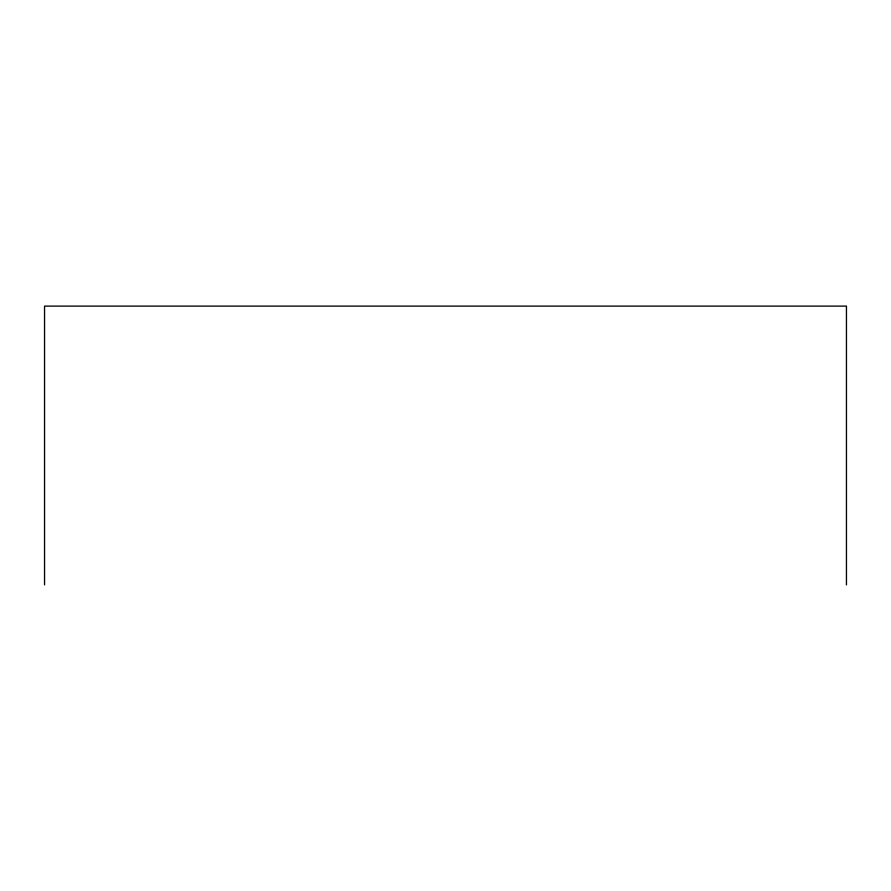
<?xml version="1.0" encoding="UTF-8"?>
<svg xmlns="http://www.w3.org/2000/svg" width="891" height="891" viewBox="0 0 891 891"><rect width="100%" height="100%" fill="white"/><g stroke="black" fill="none" stroke-linecap="round" stroke-linejoin="round"><path stroke-width="1.34" d="M846.45 584.886L846.45 306.114L44.55 306.114L44.55 584.886"/></g></svg>
